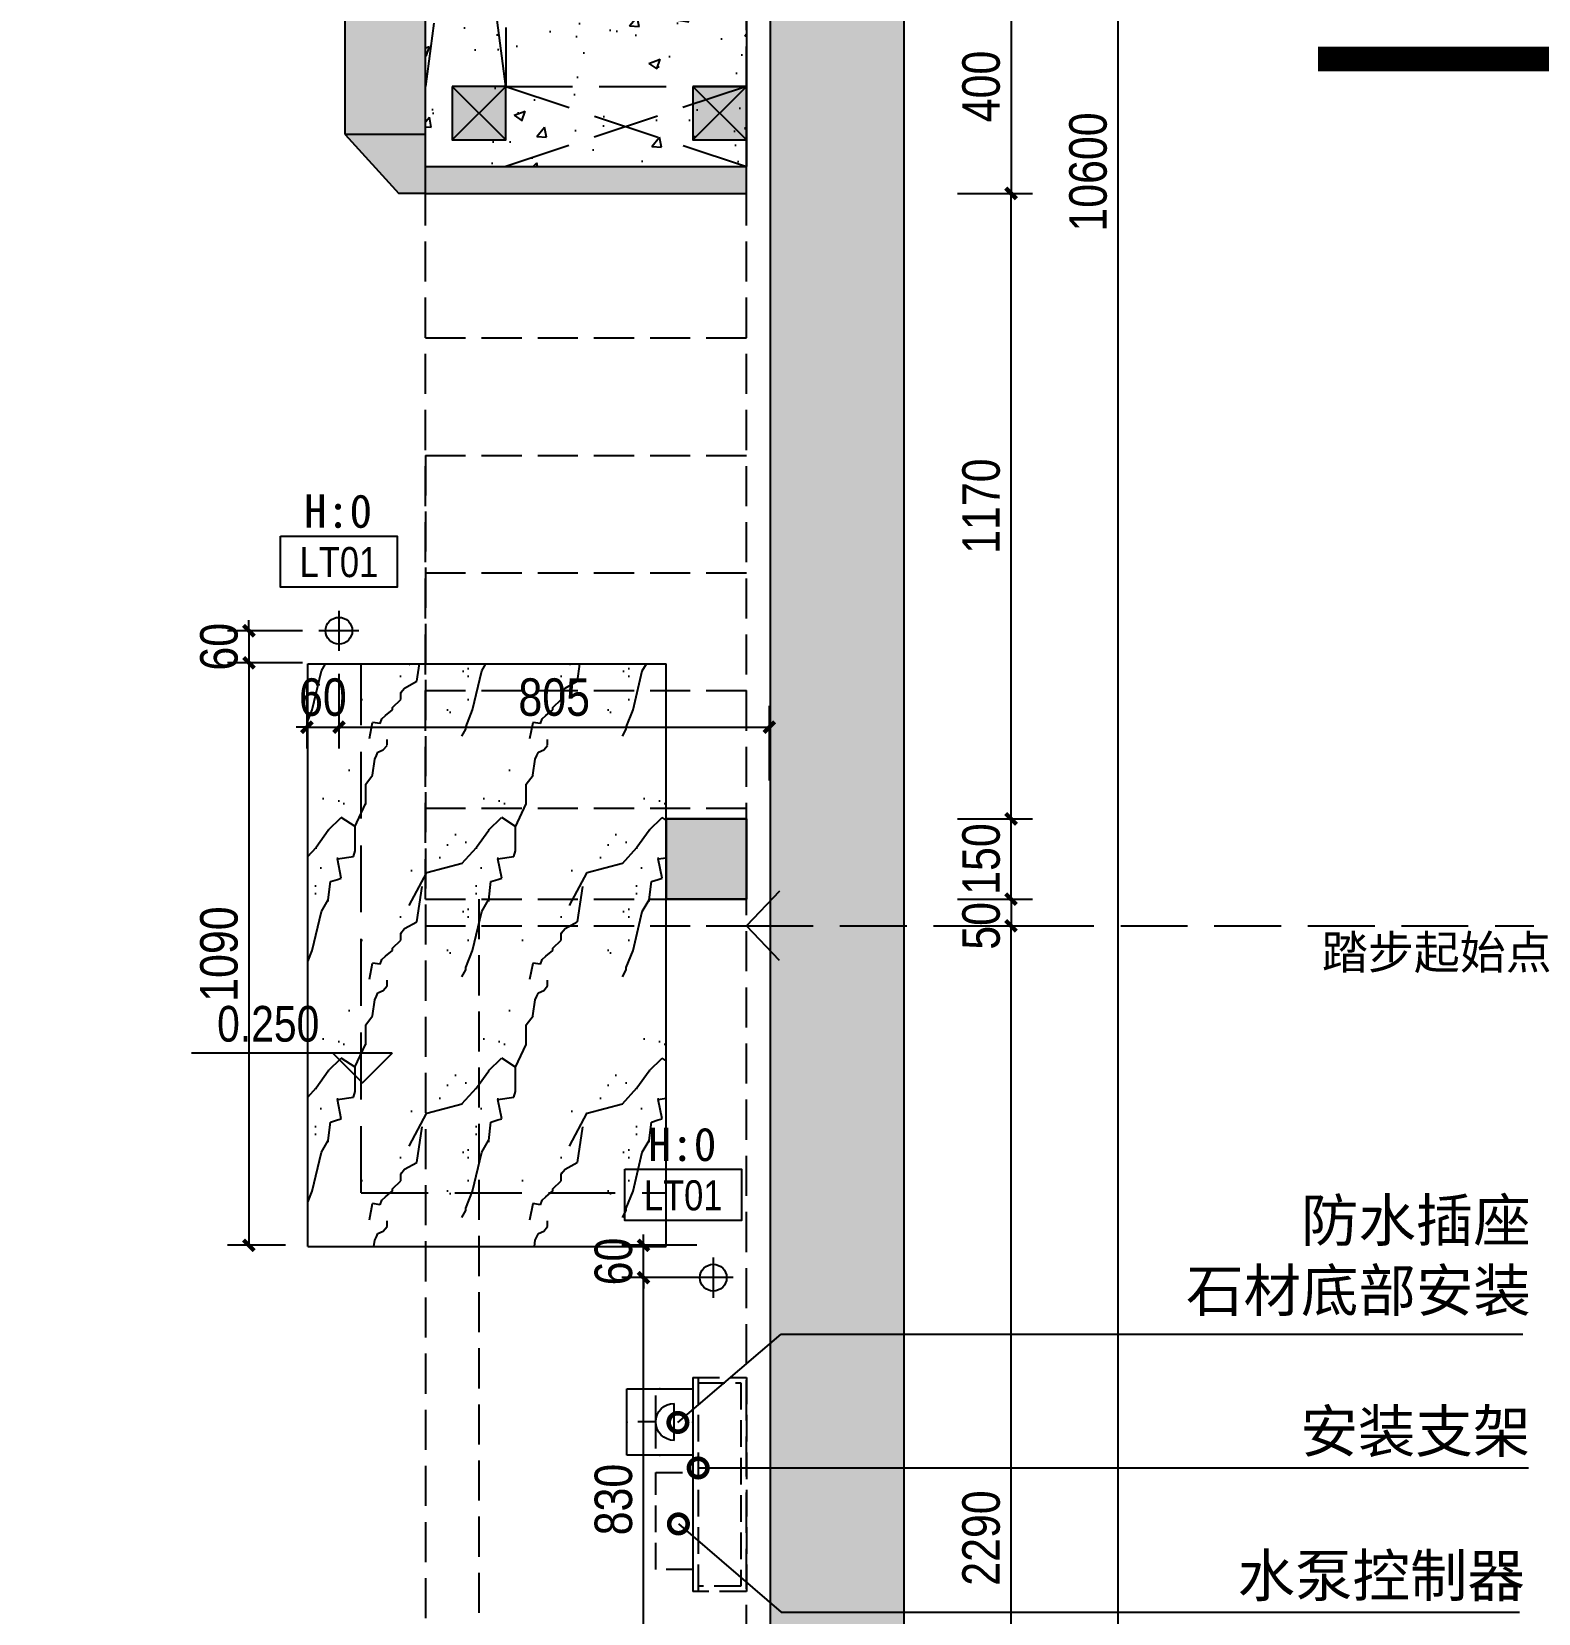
# Model space of a CAD drawing. Extents: x 9928 to 93764, y -101273 to -34887.
# Drawn here: x 39698 to 42515, y -65089 to -62130 of the extents above; entities that cross this region are included whole.
import ezdxf
from ezdxf import colors
from ezdxf.entities.mleader import LeaderData, LeaderLine
from ezdxf.enums import TextEntityAlignment as Align
from ezdxf.math import Vec2, Vec3

# ---------------------------------------------------------------- set-up
doc = ezdxf.new("R2010")
doc.units = 0
doc.header["$LTSCALE"] = 1000
doc.header["$MEASUREMENT"] = 0
for name, pattern in [('CENTER', [2, 1.25, -0.25, 0.25, -0.25]), ('DASH', [0.35, 0.25, -0.1]), ('HIDDEN', [0.375, 0.25, -0.125])]:
    doc.linetypes.add(name, pattern=pattern)
doc.layers.add('_0', color=7, linetype='Continuous', lineweight=25)
doc.layers.add('MATERAL LIST-A1$0$MATERAL LIST-A1$0$A-ANNO-NOTE', color=4, linetype='Continuous', lineweight=9)
for name, color, linetype in [('A', 163, 'CENTER'), ('A-ANNO-DIMS', 6, 'Continuous'), ('A-ANNO-NOTE', 4, 'Continuous'), ('A-FLOR-OVHD', 111, 'HIDDEN'), ('A-FLOR-STRS', 54, 'Continuous'), ('A-FURN-FREE', 91, 'Continuous'), ('A-FURN-PATT-251', 251, 'Continuous'), ('A-PRTN-PRHT', 216, 'Continuous'), ('A-WALL-FULL', 5, 'Continuous'), ('LIGHT190', 190, 'Continuous'), ('MATERAL LIST-A1$0$Elect LIST$0$A-CLNG-ELEC', 10, 'Continuous'), ('MATERAL LIST-A1$0$MATERAL LIST-A1$0$A-ANNO-RNME', 1, 'Continuous'), ('S-COLS', 5, 'Continuous'), ('SPACE_HATCH', 8, 'Continuous'), ('设备', 150, 'Continuous')]:
    doc.layers.add(name, color=color, linetype=linetype)
doc.styles.add('DIM_T3', font='ARIALN.TTF')
doc.styles.add('EN', font='ARIALN.TTF')
doc.styles.add('MATERAL LIST-A1$0$MATERAL LIST-A1$0$EN1', font='ARIALN.TTF', dxfattribs={"height": 2.5})
doc.styles.get("Standard").update_dxf_attribs({"font": 'gbenor.shx', "bigfont": 'gbcbig.shx'})
doc.dimstyles.new('_TCH_ARCH&&20', dxfattribs={"dimtxt": 70, "dimasz": 20, "dimexe": 40, "dimexo": 40, "dimgap": 20, "dimtad": 1, "dimdec": 0, "dimzin": 0, "dimdsep": 46, "dimtxsty": 'DIM_T3', "dimblk": 'ARCHTICK', "dimcen": 0.09, "dimclrd": 6, "dimclre": 6, "dimclrt": 6, "dimazin": 2, "dimtfac": 1, "dimtdec": 0, "dimtix": 1, "dimtmove": 2, "dimatfit": 3, "dimfxl": 100, "dimfxlon": 1, "dimtolj": 1, "dimtzin": 0, "dimarcsym": 0})

# ---------------------------------------------------------------- blocks, each defined once
blk = doc.blocks.new('_ArchTick')
at = {"color": 0, "linetype": 'ByBlock', "const_width": 0.4}
blk.add_lwpolyline([(-0.5, -0.5), (0.5, 0.5)], dxfattribs=at)
blk = doc.blocks.new('*D540')
at = {"layer": 'A-ANNO-DIMS', "color": 6, "lineweight": -2, "transparency": 16777216}
for p, q in [((41428.9, -63802.8), (41568.9, -63802.8)), ((41528.9, -66092.8), (41528.9, -63802.8)), ((41428.9, -66092.8), (41568.9, -66092.8))]:
    blk.add_line(p, q, dxfattribs=at)
at = {"layer": 'Defpoints', "color": 0, "transparency": 16777216}
for p in [(41033.9, -63802.8), (41528.9, -63802.8), (41033.9, -66092.8)]:
    blk.add_point(p, dxfattribs=at)
at = {"layer": 'A-ANNO-DIMS', "color": 6, "lineweight": -2, "transparency": 16777216, "xscale": 20, "yscale": 20, "zscale": 20}
for p, rotation in [((41528.9, -63802.8), 90), ((41528.9, -66092.8), 270)]:
    blk.add_blockref('_ArchTick', p, dxfattribs=dict(at, rotation=rotation))
at = {"layer": 'A-ANNO-DIMS', "color": 6, "transparency": 16777216, "insert": (41473.2, -64947.8), "char_height": 70, "attachment_point": 5, "rotation": 90, "style": 'DIM_T3'}
blk.add_mtext('\\A1;2290', dxfattribs=at)
blk = doc.blocks.new('*D547')
at = {"layer": 'A-ANNO-DIMS', "color": 6, "lineweight": -2, "transparency": 16777216}
for p, q in [((41628.9, -57092.8), (41768.9, -57092.8)), ((41728.9, -67692.8), (41728.9, -57092.8)), ((41628.9, -67692.8), (41768.9, -67692.8))]:
    blk.add_line(p, q, dxfattribs=at)
at = {"layer": 'Defpoints', "color": 0, "transparency": 16777216}
for p in [(41078.9, -57092.8), (41728.9, -57092.8), (41078.9, -67692.8)]:
    blk.add_point(p, dxfattribs=at)
at = {"layer": 'A-ANNO-DIMS', "color": 6, "lineweight": -2, "transparency": 16777216, "xscale": 20, "yscale": 20, "zscale": 20}
for p, rotation in [((41728.9, -57092.8), 90), ((41728.9, -67692.8), 270)]:
    blk.add_blockref('_ArchTick', p, dxfattribs=dict(at, rotation=rotation))
at = {"layer": 'A-ANNO-DIMS', "color": 6, "transparency": 16777216, "insert": (41673.2, -62392.8), "char_height": 70, "attachment_point": 5, "rotation": 90, "style": 'DIM_T3'}
blk.add_mtext('\\A1;10600', dxfattribs=at)
blk = doc.blocks.new('*D528')
at = {"layer": 'A-ANNO-DIMS', "color": 6, "lineweight": -2, "transparency": 16777216}
for p, q in [((41428.9, -62432.8), (41568.9, -62432.8)), ((41528.9, -63602.8), (41528.9, -62432.8)), ((41428.9, -63602.8), (41568.9, -63602.8))]:
    blk.add_line(p, q, dxfattribs=at)
at = {"layer": 'Defpoints', "color": 0, "transparency": 16777216}
for p in [(41033.9, -62432.8), (41528.9, -62432.8), (41033.9, -63602.8)]:
    blk.add_point(p, dxfattribs=at)
at = {"layer": 'A-ANNO-DIMS', "color": 6, "lineweight": -2, "transparency": 16777216, "xscale": 20, "yscale": 20, "zscale": 20}
for p, rotation in [((41528.9, -62432.8), 90), ((41528.9, -63602.8), 270)]:
    blk.add_blockref('_ArchTick', p, dxfattribs=dict(at, rotation=rotation))
at = {"layer": 'A-ANNO-DIMS', "color": 6, "transparency": 16777216, "insert": (41473.2, -63017.8), "char_height": 70, "attachment_point": 5, "rotation": 90, "style": 'DIM_T3'}
blk.add_mtext('\\A1;1170', dxfattribs=at)
blk = doc.blocks.new('*D529')
at = {"layer": 'A-ANNO-DIMS', "color": 6, "lineweight": -2, "transparency": 16777216}
for p, q in [((41428.9, -63602.8), (41568.9, -63602.8)), ((41528.9, -63602.8), (41528.9, -63582.8)), ((41528.9, -63752.8), (41528.9, -63602.8)), ((41428.9, -63752.8), (41568.9, -63752.8)), ((41528.9, -63752.8), (41528.9, -63772.8))]:
    blk.add_line(p, q, dxfattribs=at)
at = {"layer": 'Defpoints', "color": 0, "transparency": 16777216}
for p in [(40883.9, -63602.8), (41528.9, -63602.8), (41033.9, -63752.8)]:
    blk.add_point(p, dxfattribs=at)
at = {"layer": 'A-ANNO-DIMS', "color": 6, "lineweight": -2, "transparency": 16777216, "xscale": 20, "yscale": 20, "zscale": 20}
for p, rotation in [((41528.9, -63602.8), 270), ((41528.9, -63752.8), 90)]:
    blk.add_blockref('_ArchTick', p, dxfattribs=dict(at, rotation=rotation))
at = {"layer": 'A-ANNO-DIMS', "color": 6, "transparency": 16777216, "insert": (41473.2, -63677.8), "char_height": 70, "attachment_point": 5, "rotation": 90, "style": 'DIM_T3'}
blk.add_mtext('\\A1;150', dxfattribs=at)
blk = doc.blocks.new('*D535')
at = {"layer": 'A-ANNO-DIMS', "color": 6, "lineweight": -2, "transparency": 16777216}
for p, q in [((41428.9, -63752.8), (41568.9, -63752.8)), ((41528.9, -63752.8), (41528.9, -63802.8)), ((41428.9, -63802.8), (41568.9, -63802.8))]:
    blk.add_line(p, q, dxfattribs=at)
at = {"layer": 'Defpoints', "color": 0, "transparency": 16777216}
for p in [(41033.9, -63752.8), (41033.9, -63802.8), (41528.9, -63802.8)]:
    blk.add_point(p, dxfattribs=at)
at = {"layer": 'A-ANNO-DIMS', "color": 6, "lineweight": -2, "transparency": 16777216, "xscale": 20, "yscale": 20, "zscale": 20}
for p, rotation in [((41528.9, -63752.8), 90), ((41528.9, -63802.8), 270)]:
    blk.add_blockref('_ArchTick', p, dxfattribs=dict(at, rotation=rotation))
at = {"layer": 'A-ANNO-DIMS', "color": 6, "transparency": 16777216, "insert": (41473.2, -63802.8), "char_height": 70, "attachment_point": 5, "rotation": 90, "style": 'DIM_T3'}
blk.add_mtext('\\A1;50', dxfattribs=at)
blk = doc.blocks.new('*D537')
at = {"layer": 'A-ANNO-DIMS', "color": 6, "lineweight": -2, "transparency": 16777216}
for p, q in [((41428.9, -62032.8), (41568.9, -62032.8)), ((41528.9, -62032.8), (41528.9, -62432.8)), ((41428.9, -62432.8), (41568.9, -62432.8))]:
    blk.add_line(p, q, dxfattribs=at)
at = {"layer": 'Defpoints', "color": 0, "transparency": 16777216}
for p in [(41033.9, -62032.8), (41033.9, -62432.8), (41528.9, -62432.8)]:
    blk.add_point(p, dxfattribs=at)
at = {"layer": 'A-ANNO-DIMS', "color": 6, "lineweight": -2, "transparency": 16777216, "xscale": 20, "yscale": 20, "zscale": 20}
for p, rotation in [((41528.9, -62032.8), 90), ((41528.9, -62432.8), 270)]:
    blk.add_blockref('_ArchTick', p, dxfattribs=dict(at, rotation=rotation))
at = {"layer": 'A-ANNO-DIMS', "color": 6, "transparency": 16777216, "insert": (41473.2, -62232.8), "char_height": 70, "attachment_point": 5, "rotation": 90, "style": 'DIM_T3'}
blk.add_mtext('\\A1;400', dxfattribs=at)
blk = doc.blocks.new('ASLIDUFHASDF')
at = {"layer": 'A', "ltscale": 0.3}
blk.add_line((19187.9, -90751.2), (19187.9, -76645.8), dxfattribs=at)
blk = doc.blocks.new('dengsdlu')
at = {"layer": 'LIGHT190'}
for p, q in [((357969.3, -144956), (357969.3, -145106)), ((358044.3, -145031), (357894.3, -145031))]:
    blk.add_line(p, q, dxfattribs=at)
blk.add_circle((357969.3, -145031), 50, dxfattribs=at)
blk = doc.blocks.new('MATERAL LIST-A1$0$MATERAL LIST-A1$0$MATID')
blk.add_lwpolyline([(0, 3.4), (7.75, 3.4), (7.75, 0), (0, 0)], close=True)
at = {"style": 'MATERAL LIST-A1$0$MATERAL LIST-A1$0$EN1'}
blk.add_attdef('XX-XX', text='', height=2, dxfattribs=at).set_placement((175.67, 0.67), align=Align.CENTER)
blk = doc.blocks.new('*D860')
at = {"layer": 'Defpoints', "color": 0, "transparency": 16777216}
for p in [(55945.7, -64612.8), (56113.9, -64612.8), (55136.4, -65442.8)]:
    blk.add_point(p, dxfattribs=at)
at = {"layer": 'LIGHT190', "lineweight": -2, "transparency": 16777216}
for p, q in [((56045.7, -64612.8), (55905.7, -64612.8)), ((55945.7, -65442.8), (55945.7, -64612.8)), ((55845.7, -65442.8), (55985.7, -65442.8))]:
    blk.add_line(p, q, dxfattribs=at)
at = {"layer": 'LIGHT190', "lineweight": -2, "transparency": 16777216, "xscale": 20, "yscale": 20, "zscale": 20}
for p, rotation in [((55945.7, -64612.8), 90), ((55945.7, -65442.8), 270)]:
    blk.add_blockref('_ArchTick', p, dxfattribs=dict(at, rotation=rotation))
at = {"layer": 'LIGHT190', "transparency": 16777216, "insert": (55890, -65027.8), "char_height": 70, "attachment_point": 5, "rotation": 90, "style": 'DIM_T3'}
blk.add_mtext('\\A1;830', dxfattribs=at)
blk = doc.blocks.new('*D861')
at = {"layer": 'Defpoints', "color": 0, "transparency": 16777216}
for p in [(55945.7, -64552.3), (56136.4, -64552.3), (56113.9, -64612.8)]:
    blk.add_point(p, dxfattribs=at)
at = {"layer": 'LIGHT190', "lineweight": -2, "transparency": 16777216}
for p, q in [((56045.7, -64552.3), (55905.7, -64552.3)), ((55945.7, -64552.3), (55945.7, -64532.3)), ((55945.7, -64612.8), (55945.7, -64552.3)), ((56045.7, -64612.8), (55905.7, -64612.8)), ((55945.7, -64612.8), (55945.7, -64632.8))]:
    blk.add_line(p, q, dxfattribs=at)
at = {"layer": 'LIGHT190', "lineweight": -2, "transparency": 16777216, "xscale": 20, "yscale": 20, "zscale": 20}
for p, rotation in [((55945.7, -64552.3), 270), ((55945.7, -64612.8), 90)]:
    blk.add_blockref('_ArchTick', p, dxfattribs=dict(at, rotation=rotation))
at = {"layer": 'LIGHT190', "transparency": 16777216, "insert": (55890, -64582.6), "char_height": 70, "attachment_point": 5, "rotation": 90, "style": 'DIM_T3'}
blk.add_mtext('\\A1;60', dxfattribs=at)
blk = doc.blocks.new('*D862')
at = {"layer": 'Defpoints', "color": 0, "transparency": 16777216}
for p in [(55413.9, -63402.8), (55208.1, -63462.8), (55413.9, -63462.8)]:
    blk.add_point(p, dxfattribs=at)
at = {"layer": 'LIGHT190', "lineweight": -2, "transparency": 16777216}
for p, q in [((55208.1, -63402.8), (55208.1, -63382.8)), ((55308.1, -63402.8), (55168.1, -63402.8)), ((55208.1, -63402.8), (55208.1, -63462.8)), ((55308.1, -63462.8), (55168.1, -63462.8)), ((55208.1, -63462.8), (55208.1, -63482.8))]:
    blk.add_line(p, q, dxfattribs=at)
at = {"layer": 'LIGHT190', "lineweight": -2, "transparency": 16777216, "xscale": 20, "yscale": 20, "zscale": 20}
for p, rotation in [((55208.1, -63402.8), 270), ((55208.1, -63462.8), 90)]:
    blk.add_blockref('_ArchTick', p, dxfattribs=dict(at, rotation=rotation))
at = {"layer": 'LIGHT190', "transparency": 16777216, "insert": (55152.4, -63432.8), "char_height": 70, "attachment_point": 5, "rotation": 90, "style": 'DIM_T3'}
blk.add_mtext('\\A1;60', dxfattribs=at)
blk = doc.blocks.new('*D863')
at = {"layer": 'Defpoints', "color": 0, "transparency": 16777216}
for p in [(55413.9, -63462.8), (55208.1, -64552.3), (55316.4, -64552.3)]:
    blk.add_point(p, dxfattribs=at)
at = {"layer": 'LIGHT190', "lineweight": -2, "transparency": 16777216}
for p, q in [((55308.1, -63462.8), (55168.1, -63462.8)), ((55208.1, -63462.8), (55208.1, -64552.3)), ((55276.4, -64552.3), (55168.1, -64552.3))]:
    blk.add_line(p, q, dxfattribs=at)
at = {"layer": 'LIGHT190', "lineweight": -2, "transparency": 16777216, "xscale": 20, "yscale": 20, "zscale": 20}
for p, rotation in [((55208.1, -63462.8), 90), ((55208.1, -64552.3), 270)]:
    blk.add_blockref('_ArchTick', p, dxfattribs=dict(at, rotation=rotation))
at = {"layer": 'LIGHT190', "transparency": 16777216, "insert": (55152.4, -64007.6), "char_height": 70, "attachment_point": 5, "rotation": 90, "style": 'DIM_T3'}
blk.add_mtext('\\A1;1090', dxfattribs=at)
blk = doc.blocks.new('*D864')
at = {"layer": 'Defpoints', "color": 0, "transparency": 16777216}
for p in [(55376.4, -63440.3), (55316.4, -63462.8), (55376.4, -63583.2)]:
    blk.add_point(p, dxfattribs=at)
at = {"layer": 'LIGHT190', "lineweight": -2, "transparency": 16777216}
for p, q in [((55376.4, -63483.2), (55376.4, -63623.2)), ((55316.4, -63502.8), (55316.4, -63623.2)), ((55316.4, -63583.2), (55296.4, -63583.2)), ((55316.4, -63583.2), (55376.4, -63583.2)), ((55376.4, -63583.2), (55396.4, -63583.2))]:
    blk.add_line(p, q, dxfattribs=at)
at = {"layer": 'LIGHT190', "lineweight": -2, "transparency": 16777216, "xscale": 20, "yscale": 20, "zscale": 20}
blk.add_blockref('_ArchTick', (55316.4, -63583.2), dxfattribs=at)
at = {"layer": 'LIGHT190', "lineweight": -2, "transparency": 16777216, "xscale": 20, "yscale": 20, "zscale": 20, "rotation": 180}
blk.add_blockref('_ArchTick', (55376.4, -63583.2), dxfattribs=at)
at = {"layer": 'LIGHT190', "transparency": 16777216, "insert": (55346.4, -63527.4), "char_height": 70, "attachment_point": 5, "style": 'DIM_T3'}
blk.add_mtext('\\A1;60', dxfattribs=at)
blk = doc.blocks.new('*D865')
at = {"layer": 'Defpoints', "color": 0, "transparency": 16777216}
for p in [(55376.4, -63440.3), (56181.4, -63583.2), (56181.4, -63742.8)]:
    blk.add_point(p, dxfattribs=at)
at = {"layer": 'LIGHT190', "lineweight": -2, "transparency": 16777216}
for p, q in [((55376.4, -63483.2), (55376.4, -63623.2)), ((56181.4, -63683.2), (56181.4, -63543.2)), ((55376.4, -63583.2), (56181.4, -63583.2))]:
    blk.add_line(p, q, dxfattribs=at)
at = {"layer": 'LIGHT190', "lineweight": -2, "transparency": 16777216, "xscale": 20, "yscale": 20, "zscale": 20, "rotation": 180}
blk.add_blockref('_ArchTick', (55376.4, -63583.2), dxfattribs=at)
at = {"layer": 'LIGHT190', "lineweight": -2, "transparency": 16777216, "xscale": 20, "yscale": 20, "zscale": 20}
blk.add_blockref('_ArchTick', (56181.4, -63583.2), dxfattribs=at)
at = {"layer": 'LIGHT190', "transparency": 16777216, "insert": (55778.9, -63527.4), "char_height": 70, "attachment_point": 5, "style": 'DIM_T3'}
blk.add_mtext('\\A1;805', dxfattribs=at)
blk = doc.blocks.new('$equip$00001359')
for p, q in [((0.833, 1.667), (-0.833, 1.667)), ((-0.833, 1.667), (-0.833, 0)), ((0.833, 0), (0.833, 1.667)), ((-0.463, 1.198), (0.47, 1.198)), ((-0.463, 1.198), (0.47, 1.198)), ((-0.663, 0.731), (0.67, 0.731)), ((0.003, 0.731), (0.003, 0.28)), ((-0.833, 0), (0.833, 0))]:
    blk.add_line(p, q)
blk.add_arc((0.003, 1.198), 0.467, 180, 0)
for p in [(0, 1.667), (-0.833, 0.833), (0.833, 0.833), (0, 0)]:
    blk.add_point(p)
at = {"flags": 9}
blk.add_attdef('A', (0, 0), '', height=0.00002, dxfattribs=at)
blk = doc.blocks.new('12345')
at = {"layer": 'A-FURN-FREE', "linetype": 'DASH', "ltscale": 0.2}
for p, q in [((42997.2, -64583), (42997.2, -64983)), ((42997.2, -64583), (43097.2, -64583)), ((43007.2, -64583), (43007.2, -64983)), ((43007.2, -64593), (43087.2, -64593)), ((43087.2, -64593), (43087.2, -64973)), ((43097.2, -64583), (43097.2, -64983)), ((43097.2, -64983), (42997.2, -64983)), ((43087.2, -64973), (43007.2, -64973))]:
    blk.add_line(p, q, dxfattribs=at)
blk = doc.blocks.new('_DotSmall')
at = {"color": 0, "linetype": 'ByBlock', "const_width": 0.5}
blk.add_lwpolyline([(-0.0625, 0, 1), (0.0625, 0, 1)], format="xyb", close=True, dxfattribs=at)
blk = doc.blocks.new('DFGHFGH')
at = {"layer": 'A-ANNO-NOTE'}
blk.add_line((367305.1, -290440.9), (368431.1, -290440.9), dxfattribs=at)
blk.add_lwpolyline([(367305.1, -290440.9), (367471.4, -290607.2), (367637.6, -290440.9)], dxfattribs=at)
at = {"layer": 'A-ANNO-NOTE', "style": 'EN'}
blk.add_attdef('±0.000', (367715.9, -290376.4), '', height=200, dxfattribs=at)
blk = doc.blocks.new('jiegouzhu 100')
at = {"layer": 'SPACE_HATCH'}
h = blk.add_hatch(color=256, dxfattribs=at)
h.dxf.hatch_style = 1
h.paths.add_polyline_path([(40119.9, -80658.3), (40219.9, -80658.3), (40219.9, -80758.3), (40119.9, -80758.3)])
at = {"layer": 'S-COLS'}
for p, q in [((40119.9, -80658.3), (40219.9, -80758.3)), ((40119.9, -80758.3), (40219.9, -80658.3))]:
    blk.add_line(p, q, dxfattribs=at)
blk.add_lwpolyline([(40119.9, -80658.3), (40119.9, -80758.3), (40219.9, -80758.3), (40219.9, -80658.3)], close=True, dxfattribs=at)
blk = doc.blocks.new('zw2')
at = {"layer": 'SPACE_HATCH'}
h = blk.add_hatch(color=256, dxfattribs=at)
h.dxf.hatch_style = 1
h.paths.add_polyline_path([(41709.3, -78137.2), (41859.3, -78137.2), (41859.3, -77987.2), (41709.3, -77987.2)])
at = {"layer": 'S-COLS'}
blk.add_lwpolyline([(41709.3, -78137.2), (41859.3, -78137.2), (41859.3, -77987.2), (41709.3, -77987.2)], close=True, dxfattribs=at)
blk = doc.blocks.new('dengguangdityu')
at = {"layer": 'A-FURN-PATT-251'}
h = blk.add_hatch(color=256, dxfattribs=at)
h.dxf.hatch_style = 1
h.paths.add_polyline_path([(55474.6, -69921.8), (55724.6, -69921.8), (55724.6, -57092.8), (55474.6, -57092.8)])
h = blk.add_hatch(color=253, dxfattribs=at)
h.dxf.hatch_style = 1
h.paths.add_polyline_path([(54829.6, -60922.8), (54679.6, -60922.8), (54679.6, -61222.8), (54829.6, -61222.8)])
h.paths.add_polyline_path([(54829.6, -61222.8), (54679.6, -61222.8), (54679.6, -61522.8), (54829.6, -61522.8)])
h.paths.add_polyline_path([(54829.6, -61522.8), (54729.6, -61522.8), (54729.6, -61722.8), (54829.6, -61722.8)])
h.paths.add_polyline_path([(54829.6, -61722.8), (54729.6, -61722.8), (54729.6, -62072.8), (54829.6, -62072.8)])
h.paths.add_polyline_path([(54829.6, -62072.8), (54679.6, -62072.8), (54679.6, -62322.8), (54829.6, -62322.8)])
h.paths.add_polyline_path([(54829.6, -62322.8), (54679.6, -62322.8), (54779.6, -62432.8), (54829.6, -62432.8)])
h.paths.add_polyline_path([(55429.6, -62382.8), (54829.6, -62382.8), (54829.6, -62432.8), (55429.6, -62432.8)])
h = blk.add_hatch(dxfattribs=at)
h.set_pattern_fill('混凝土', color=256, scale=30)
h.set_pattern_definition([(50, (133.83, 20699.29), (215.17805, -18.82564), [22.5, -247.5]), (355, (133.83, 20699.29), (-41.6254, 225.65764), [18, -198]), (100.4514, (151.76, 20697.72), (173.5528, 206.83186), [19.12206, -210.34263]), (46.1842, (133.83, 20759.3), (320.1723, -49.6557), [33.75, -371.25]), (96.6356, (160.5, 20755.15), (280.3988, 292.2354), [28.6831, -315.5139]), (351.1842, (133.83, 20759.3), (280.3986, 292.2356), [27, -297]), (21, (163.83, 20744.29), (179.0721, -120.78567), [22.5, -247.5]), (326, (163.83, 20744.29), (72.9946, 217.545), [18, -198]), (71.4514, (178.75, 20734.22), (252.0668, 96.75915), [19.12206, -210.34263]), (37.5, (133.83, 20699.29), (3.647957, 99.868156), [0, -195.6, 0, -201, 0, -198.75]), (7.5, (133.83, 20699.29), (78.92086, 118.32351), [0, -114.6, 0, -191.1, 0, -75.75]), (327.5, (66.93, 20699.29), (160.14673, -6.76646), [0, -75, 0, -234, 0, -310.5]), (317.5, (36.93, 20699.29), (174.95585, 30.0315), [0, -97.5, 0, -155.4, 0, -220.5])])
h.paths.add_polyline_path([(54829.6, -61072.8), (54985, -61072.8), (54979.6, -60922.8), (55429.6, -60922.8), (55429.6, -62382.8), (54829.6, -62382.8)])
h = blk.add_hatch(dxfattribs=at)
h.set_pattern_fill('大理石', color=256, scale=100)
h.set_pattern_definition([(41.98721, (10051.59, 20733.57), (599.99999, 450.00001), [9.6097, -2008.4338]), (68.19859, (9908.735, 20718.573), (300, 900), [34.6189, -2388.7052]), (60.945396, (9901.59, 20701.43), (299.99998, 450.000013), [14.708, -3073.9809]), (90, (9908.73, 20714.3), (300, -2e-14), [4.2857, -445.7143]), (71.56505, (10048.73, 20725), (6e-07, 450), [9.0351, -939.6482]), (171.469234, (10048.735, 20725), (-300, 3e-06), [14.4455, -3019.1166]), (79.2157, (10028.735, 20697.145), (300.000001, 1800), [30.5394, -3176.0943]), (62.132996, (9803.021, 20834.2875), (1199.9999854, 2250.0000088), [70.2946, -14691.5649]), (0, (9807.34, 20900.27), (0, 450), [0, -300]), (64.983107, (10001.592, 20982.145), (600.0000015, 1349.999999), [47.2941, -4918.5894]), (81.43911, (10117.306, 20804.2875), (599.999999, 4049.9999745), [67.177, -14040.0018]), (82.874984, (9951.592, 20845.002), (299.999982, 2250.0000023), [34.5525, -7221.4794]), (76.75948, (9921.592, 20750.716), (300.000003, 1349.999999), [74.8468, -7784.0652]), (0, (9874.83, 20750.94), (0, 450), [0, -300]), (0, (9879.65, 20746.1), (0, 450), [0, -300]), (0, (9913.4, 20770.2), (0, 450), [0, -300]), (0, (9903.75, 20823.2), (0, 450), [0, -300]), (59.036243, (9938.735, 20823.573), (299.999976, 450.000013), [24.9898, -5222.8668]), (0, (9951.56, 20844.17), (0, 450), [0, -300]), (0, (9913.4, 20828), (0, 450), [0, -300]), (0, (9927.85, 20856.9), (0, 450), [0, -300]), (0, (9913.4, 20813.56), (0, 450), [0, -300]), (50.19443, (10087.306, 20782.86), (300, 450), [11.1575, -2331.9174]), (90, (10087.3, 20770), (300, -2e-14), [12.8571, -437.1428]), (43.66778, (10071.592, 20755.002), (900.000001, 899.999998), [21.7242, -4540.3476]), (90, (10071.6, 20750.72), (300, -2e-14), [4.2857, -445.7143]), (39.80557, (10058.735, 20740), (599.999986, 450.000018), [16.7362, -3497.8761]), (0, (10014.6, 20770.2), (0, 450), [0, -300]), (0, (10087.96, 20783.8), (0, 450), [0, -300]), (0, (10087.96, 20783.8), (0, 450), [0, -300]), (29.357753, (10094.45, 20791.43), (899.999998, 450.000003), [26.2251, -2727.4089]), (0, (10086.9, 20813.56), (0, 450), [0, -300]), (146.30993, (10001.59, 20982.145), (-600.000004, 449.999992), [30.9047, -3214.0914]), (8.130102, (9968.735, 20922.145), (2999.999979, 449.9999973), [30.3046, -6333.6564]), (47.862405, (9901.592, 20913.573), (1200.0000005, 1349.9999987), [40.4566, -8455.4247]), (14.620874, (9835.878, 20896.43), (1799.999995, 450.0000188), [67.9135, -7063.005]), (0, (9860.36, 20924.35), (0, 450), [0, -300]), (18.43495, (9955.88, 20879.287), (1200, 449.999999), [13.5526, -2832.4972]), (16.69924, (9968.735, 20883.57), (299.999994, 2.5e-05), [7.4574, -1558.5886]), (101.093723, (9975.878, 20885.716), (-600.0000052, 3149.9999705), [37.1222, -7758.5496]), (0, (9937.5, 20905.1), (0, 450), [0, -300]), (0, (9968.58, 20923), (0, 450), [0, -300]), (0, (9927.85, 20871.36), (0, 450), [0, -300]), (0, (9889.3, 20967.7), (0, 450), [0, -300]), (0, (9874.83, 20948.44), (0, 450), [0, -300]), (44.144903, (9951.592, 20975.716), (900.0000015, 900), [33.8439, -7073.3706]), (54.582945, (9928.735, 20943.573), (300.0000008, 449.9999982), [39.4413, -8243.2212]), (0, (9952, 20976), (0, 450), [0, -300]), (0, (9908.57, 20953.25), (0, 450), [0, -300]), (0, (9952, 20976), (0, 450), [0, -300]), (0, (9928.8, 20942.87), (0, 450), [0, -300]), (75.06858, (9998.735, 20926.43), (300, 1350), [11.0887, -2317.5375]), (90, (10001.6, 20937.14), (300, -2e-14), [45, -405]), (50.19443, (10054.45, 21125.716), (300, 450), [11.1575, -2331.9174]), (0, (9971.23, 21030.33), (0, 450), [0, -300]), (0, (9980.87, 21025.5), (0, 450), [0, -300]), (0, (9942.3, 21035.14), (0, 450), [0, -300]), (0, (9990.5, 21088.13), (0, 450), [0, -300]), (53.130102, (10021.592, 21061.43), (300, 450), [21.4286, -4478.5713]), (90, (10021.6, 21025), (300, -2e-14), [36.4286, -413.5714]), (0, (10021.64, 21025.73), (0, 450), [0, -300]), (23.19859, (10044.45, 21121.43), (900, 450), [10.8797, -2273.8522]), (66.03751, (10041.59, 21115), (300, 900), [7.0349, -1470.2938]), (66.03751, (10038.735, 21108.57), (300, 900), [7.0349, -1470.2938]), (81.869898, (10034.45, 21078.573), (300.0000013, 2250), [30.3046, -6333.6564]), (90, (10061.6, 21134.3), (300, -2e-14), [10.7143, -439.2857]), (0, (10028.64, 21149.3), (0, 450), [0, -300])])
h.paths.add_polyline_path([(55279.6, -63312.8), (54609.6, -63312.8), (54609.6, -64402.3), (55279.6, -64402.3)])
at = {"layer": '设备', "linetype": 'HIDDEN', "ltscale": 0.25}
h = blk.add_hatch(dxfattribs=at)
h.set_pattern_fill('ANSI31', color=256, scale=50)
h.set_pattern_definition([(45, (133.83, 20699.29), (-56.1266, 56.1266), [])])
edge = h.paths.add_edge_path()
edge.add_arc((54184.6, -59592.8), 250, 0, 360)
edge = h.paths.add_edge_path()
edge.add_arc((53824.6, -66142.8), 250, 0, 360)
edge = h.paths.add_edge_path()
edge.add_arc((54374.6, -66742.8), 250, 0, 360)
at = {"layer": 'A-FLOR-OVHD', "linetype": 'DASH', "ltscale": 0.3}
for p, q in [((55429.6, -62232.8), (55429.6, -60982.8)), ((54829.6, -63752.8), (54829.6, -62432.8)), ((55429.6, -63752.8), (55429.6, -62432.8)), ((54829.6, -62702.8), (55429.6, -62702.8)), ((54829.6, -62922.8), (55429.6, -62922.8)), ((54829.6, -62922.8), (54829.6, -66092.8)), ((54829.6, -63142.8), (55429.6, -63142.8)), ((54829.6, -63362.8), (55429.6, -63362.8)), ((54829.6, -63582.8), (55429.6, -63582.8)), ((54829.6, -63752.8), (55429.6, -63752.8)), ((54929.6, -63752.8), (54929.6, -65942.8)), ((55429.6, -66092.8), (55429.6, -63752.8)), ((54829.6, -63802.8), (55429.6, -63802.8))]:
    blk.add_line(p, q, dxfattribs=at)
at = {"layer": 'A-FLOR-STRS'}
for p, q in [((55429.6, -60922.8), (55429.6, -62382.8)), ((54609.6, -64402.3), (54609.6, -63312.8)), ((54609.6, -63312.8), (55279.6, -63312.8)), ((55279.6, -64402.3), (55279.6, -63312.8)), ((54609.6, -64402.3), (55279.6, -64402.3))]:
    blk.add_line(p, q, dxfattribs=at)
at = {"layer": 'A-FLOR-STRS', "linetype": 'DASH', "ltscale": 0.5}
for q in [(54709.6, -63312.8), (55279.6, -64302.3)]:
    blk.add_line((54709.6, -64302.3), q, dxfattribs=at)
at = {"layer": 'A-PRTN-PRHT'}
for p, q in [((54829.6, -62432.8), (54829.6, -60922.8)), ((54679.6, -62322.8), (54679.6, -62072.8)), ((54829.6, -62322.8), (54679.6, -62322.8)), ((54679.6, -62322.8), (54779.6, -62432.8)), ((54829.6, -62382.8), (55429.6, -62382.8)), ((55429.6, -62432.8), (55429.6, -62382.8)), ((54829.6, -62432.8), (54779.6, -62432.8)), ((54829.6, -62432.8), (55429.6, -62432.8))]:
    blk.add_line(p, q, dxfattribs=at)
at = {"layer": 'A-PRTN-PRHT', "linetype": 'DASH', "ltscale": 0.5}
for p, q in [((54979.6, -62232.8), (54829.6, -61072.8)), ((54979.6, -61072.8), (54829.6, -62232.8)), ((54979.6, -61072.8), (54979.6, -62232.8)), ((54979.6, -62232.8), (55429.6, -62382.8)), ((55429.6, -62232.8), (54979.6, -62382.8)), ((54979.6, -62232.8), (55429.6, -62232.8)), ((55429.6, -62382.8), (55429.6, -62232.8))]:
    blk.add_line(p, q, dxfattribs=at)
at = {"layer": 'A-WALL-FULL'}
for p, q in [((55474.6, -69921.8), (55474.6, -57092.8)), ((55724.6, -69921.8), (55724.6, -57092.8))]:
    blk.add_line(p, q, dxfattribs=at)
at = {"layer": 'S-COLS', "linetype": 'HIDDEN', "ltscale": 0.25}
blk.add_lwpolyline([(55279.6, -63752.8), (55429.6, -63752.8), (55429.6, -63602.8), (55279.6, -63602.8)], close=True, dxfattribs=at)
blk.add_blockref('zw2', (13570.3, 14384.4))
at = {"xscale": -1}
blk.add_blockref('zw2', (97138.9, 14384.4), dxfattribs=at)
at = {"layer": '_0', "color": 6}
blk.add_blockref('ASLIDUFHASDF', (36286.7, 20699.3), dxfattribs=at)
at = {"layer": '_0'}
for p in [(14759.7, 18425.5), (15209.7, 18425.5)]:
    blk.add_blockref('jiegouzhu 100', p, dxfattribs=at)
blk = doc.blocks.new('dengju')
at = {"layer": 'LIGHT190', "xscale": 0.5, "yscale": 0.5, "zscale": 0.5}
for p in [(-123608.3, 9112.7), (-122908.3, 7902.7)]:
    blk.add_blockref('dengsdlu', p, dxfattribs=at)
at = {"layer": 'MATERAL LIST-A1$0$MATERAL LIST-A1$0$A-ANNO-RNME'}
ref = blk.add_blockref('MATERAL LIST-A1$0$MATERAL LIST-A1$0$MATID', (55267.4, -63321.4), dxfattribs=dict(at, xscale=28.12499999999996, yscale=28.12499999999996, zscale=28.12499999999996))
ref.add_attrib('XX-XX', 'LT01', dxfattribs={"layer": '0', "height": 56.25, "style": 'MATERAL LIST-A1$0$MATERAL LIST-A1$0$EN1'}).set_placement((55376.4, -63302.5), align=Align.CENTER)
ref = blk.add_blockref('MATERAL LIST-A1$0$MATERAL LIST-A1$0$MATID', (55911.1, -64505.8), dxfattribs=dict(at, xscale=28.12499999999996, yscale=28.12499999999996, zscale=28.12499999999996))
ref.add_attrib('XX-XX', 'LT01', dxfattribs={"layer": '0', "height": 56.25, "style": 'MATERAL LIST-A1$0$MATERAL LIST-A1$0$EN1'}).set_placement((56020.1, -64486.9), align=Align.CENTER)
at = {"layer": 'MATERAL LIST-A1$0$MATERAL LIST-A1$0$A-ANNO-NOTE', "char_height": 62.5, "width": 333.87, "attachment_point": 1, "style": 'MATERAL LIST-A1$0$MATERAL LIST-A1$0$EN1'}
for insert in [(55311, -63147.7), (55954.7, -64332.1)]:
    blk.add_mtext('{\\fSimSun|b0|i0|c134|p2;H:\\fSimSun|b0|i0|c0|p2;0}', dxfattribs=dict(at, insert=insert))
at = {"layer": 'LIGHT190'}
for base, p1, p2, picture, middle in [((55208.1, -63462.8), (55413.9, -63402.8), (55413.9, -63462.8), '*D862', (55152.4, -63432.8)), ((55208.1105, -64552.3192), (55413.8906, -63462.8027), (55316.3906, -64552.3192), '*D863', (55152.3704, -64007.5609)), ((55945.6921, -64552.3192), (56113.8906, -64612.8028), (56136.3906, -64552.3192), '*D861', (55889.952, -64582.561)), ((55945.7, -64612.8), (55136.4, -65442.8), (56113.9, -64612.8), '*D860', (55890, -65027.8))]:
    dim = blk.add_linear_dim(base=base, p1=p1, p2=p2, angle=90, dimstyle='_TCH_ARCH&&20', override={"dimclrd": 256, "dimclre": 256, "dimclrt": 256}, dxfattribs=at)
    dim.commit()
    dim.dimension.update_dxf_attribs({"geometry": picture, "text_midpoint": middle})
for base, p1, p2, picture, middle in [((55376.4, -63583.2), (55316.4, -63462.8), (55376.4, -63440.3), '*D864', (55346.4, -63527.4)), ((56181.4, -63583.2), (55376.4, -63440.3), (56181.4, -63742.8), '*D865', (55778.9, -63527.4))]:
    dim = blk.add_linear_dim(base=base, p1=p1, p2=p2, dimstyle='_TCH_ARCH&&20', override={"dimclrd": 256, "dimclre": 256, "dimclrt": 256}, dxfattribs=at)
    dim.commit()
    dim.dimension.update_dxf_attribs({"geometry": picture, "text_midpoint": middle})

msp = doc.modelspace()

# ---------------------------------------------------------------- linework, layer by layer
at = {"layer": 'A-ANNO-DIMS', "linetype": 'DASH', "ltscale": 0.5}
msp.add_line((41033.9, -63802.8), (42506.3, -63802.8), dxfattribs=at)
for points in [[(41096.1, -63738.2), (41033.9, -63802.8)], [(41096.1, -63867.4), (41033.9, -63802.8)]]:
    msp.add_lwpolyline(points, dxfattribs=at)
at = {"layer": 'A-ANNO-NOTE', "const_width": 46.4}
msp.add_lwpolyline([(42102.9, -62181.4), (44458.8, -62181.4)], dxfattribs=at)
at = {"layer": 'A-FURN-FREE', "linetype": 'DASH', "ltscale": 0.2}
msp.add_lwpolyline([(40864.5, -64825.2), (40933.9, -64825.2), (40933.9, -65006.9), (40864.5, -65006.9)], close=True, dxfattribs=at)

# ---------------------------------------------------------------- block references
for name, p in [('dengju', (-15104.3, 152)), ('12345', (-2063.3, -64.5))]:
    msp.add_blockref(name, p)
at = {"layer": '_0', "color": 6}
msp.add_blockref('ASLIDUFHASDF', (21891, 20699.3), dxfattribs=at)
at = {"layer": 'A-ANNO-DIMS'}
msp.add_blockref('dengguangdityu', (-14395.7, 0), dxfattribs=at)
at = {"layer": 'A-ANNO-NOTE'}
ref = msp.add_blockref('DFGHFGH', (162806.7, 32772.8), dxfattribs=dict(at, xscale=-0.3333333333333334, yscale=0.3333333333333334, zscale=0.3333333333333334))
ref.add_attrib('±0.000', '0.250', (40044.3, -64019.3), dxfattribs={"height": 66.67, "style": 'EN'})
at = {"layer": 'MATERAL LIST-A1$0$Elect LIST$0$A-CLNG-ELEC', "xscale": -74.25000000001315, "yscale": 74.25000000001315, "zscale": 74.25000000001315, "rotation": 270}
msp.add_blockref('$equip$00001359', (40810.2, -64730.8), dxfattribs=at)

# ---------------------------------------------------------------- texts
at = {"layer": 'A-ANNO-DIMS', "insert": (42539.8, -63820.7), "char_height": 63, "attachment_point": 3}
msp.add_mtext('{\\fSimSun|b0|i0|c134|p2;踏步起始点}', dxfattribs=at)

# ---------------------------------------------------------------- dimensions: what is measured, and where the dimension line sits
at = {"layer": 'A-ANNO-DIMS'}
for base, p1, p2, picture, middle in [((41728.9, -57092.8), (41078.9, -67692.8), (41078.9, -57092.8), '*D547', (41673.2, -62392.8)), ((41528.9, -62432.8), (41033.9, -62032.8), (41033.9, -62432.8), '*D537', (41473.2, -62232.8)), ((41528.9, -62432.8), (41033.9, -63602.8), (41033.9, -62432.8), '*D528', (41473.2, -63017.8)), ((41528.9, -63602.8), (41033.9, -63752.8), (40883.9, -63602.8), '*D529', (41473.2, -63677.8)), ((41528.9, -63802.8), (41033.9, -66092.8), (41033.9, -63802.8), '*D540', (41473.2, -64947.8))]:
    dim = msp.add_linear_dim(base=base, p1=p1, p2=p2, angle=90, dimstyle='_TCH_ARCH&&20', dxfattribs=at)
    dim.commit()
    dim.dimension.update_dxf_attribs({"geometry": picture, "text_midpoint": middle})
dim = msp.add_linear_dim(base=(41528.9, -63802.8), p1=(41033.9, -63752.8), p2=(41033.9, -63802.8), angle=90, dimstyle='_TCH_ARCH&&20', dxfattribs=at)
dim.commit()
dim.dimension.update_dxf_attribs({"geometry": '*D535', "text_midpoint": (41473.2, -63802.8), "dimtype": 160})

# ---------------------------------------------------------------- leaders
at = {"layer": 'A-ANNO-NOTE'}
ml = msp.add_multileader_mtext('Standard', dxfattribs=at)
ml.set_content('{\\fSimSun|b0|i0|c134|p2; 防水插座\\P石材底部安装}', color=256)
ml.set_leader_properties()
ml.set_arrow_properties(name='DOTSMALL')
ml.build(insert=Vec2(0, 0))
ml.multileader.update_dxf_attribs({"text_left_attachment_type": 5, "text_right_attachment_type": 5, "dogleg_length": 81.8, "arrow_head_size": 69.3})
ctx = ml.context
ctx.base_point, ctx.char_height, ctx.arrow_head_size, ctx.landing_gap_size, ctx.plane_origin = Vec3(41830.4, -64566.6), 78.75, 69.3, 4.72, Vec3(35098.9, -65613.8)
ctx.left_attachment, ctx.right_attachment, ctx.text_align_type = 5, 5, 2
notes = []
notes.append((ctx, [(1, (1, 1, 0), (41099.2, -64566.6), (1, 0), 731.2, [(0, [(40906, -64731.6)], 0, [])])]))
ctx.mtext.insert, ctx.mtext.alignment, ctx.mtext.flow_direction = Vec3(42500.7, -64314), 3, 5
ml = msp.add_multileader_mtext('Standard', dxfattribs=at)
ml.set_content('{\\fSimSun|b0|i0|c134|p2;安装支架}', color=256)
ml.set_leader_properties()
ml.set_arrow_properties(name='DOTSMALL')
ml.build(insert=Vec2(0, 0))
ml.multileader.update_dxf_attribs({"text_left_attachment_type": 5, "text_right_attachment_type": 5, "dogleg_length": 81.8, "arrow_head_size": 69.3})
ctx = ml.context
ctx.base_point, ctx.char_height, ctx.arrow_head_size, ctx.landing_gap_size, ctx.plane_origin = Vec3(42057.3, -64816.7), 78.75, 69.3, 4.72, Vec3(35098.9, -65559.5)
ctx.left_attachment, ctx.right_attachment, ctx.text_align_type = 5, 5, 2
notes.append((ctx, [(1, (1, 1, 0), (41099.2, -64816.7), (1, 0), 958.2, [(0, [(40943.9, -64816.7)], 0, [])])]))
ctx.mtext.insert, ctx.mtext.alignment, ctx.mtext.flow_direction = Vec3(42499.8, -64708.6), 3, 5
ml = msp.add_multileader_mtext('Standard', dxfattribs=at)
ml.set_content('{\\fSimSun|b0|i0|c134|p2;水泵控制器}', color=256)
ml.set_leader_properties()
ml.set_arrow_properties(name='DOTSMALL')
ml.build(insert=Vec2(0, 0))
ml.multileader.update_dxf_attribs({"text_left_attachment_type": 5, "text_right_attachment_type": 5, "dogleg_length": 81.8, "arrow_head_size": 69.3})
ctx = ml.context
ctx.base_point, ctx.char_height, ctx.arrow_head_size, ctx.landing_gap_size, ctx.plane_origin = Vec3(41932.3, -65086.3), 78.75, 69.3, 4.72, Vec3(35098.9, -65829.1)
ctx.left_attachment, ctx.right_attachment, ctx.text_align_type = 5, 5, 2
notes.append((ctx, [(1, (1, 1, 0), (41099.2, -65086.3), (1, 0), 833.1, [(0, [(40906.9, -64921.4)], 0, [])])]))
ctx.mtext.insert, ctx.mtext.alignment, ctx.mtext.flow_direction = Vec3(42489.6, -64978.6), 3, 5
for ctx, leaders in notes:
    for number, flags, end, landing, length, lines in leaders:
        leader = LeaderData()
        leader.index, (leader.has_last_leader_line, leader.has_dogleg_vector, leader.attachment_direction) = number, flags
        leader.last_leader_point, leader.dogleg_vector, leader.dogleg_length = Vec3(end), Vec3(landing), length
        for number, points, colour, breaks in lines:
            line = LeaderLine()
            line.index, line.vertices, line.color, line.breaks = number, Vec3.list(points), colors.encode_raw_color(colour), breaks
            leader.lines.append(line)
        ctx.leaders.append(leader)

doc.saveas('drawing.dxf')
